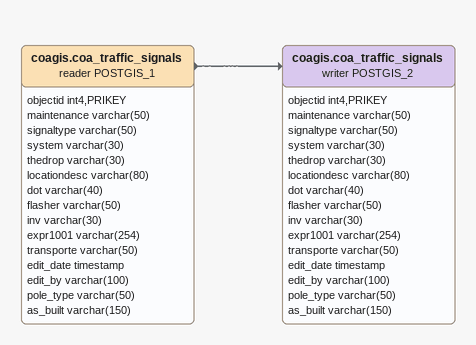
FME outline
coagis.coa_traffic_signals (reader POSTGIS_1)
    attributes: objectid int4,PRIKEY, maintenance varchar(50), signaltype varchar(50), system varchar(30), thedrop varchar(30), locationdesc varchar(80), dot varchar(40), flasher varchar(50), inv varchar(30), expr1001 varchar(254), transporte varchar(50), edit_date timestamp, edit_by varchar(100), pole_type varchar(50), as_built varchar(150)
    -> coagis.coa_traffic_signals (writer POSTGIS_2)
coagis.coa_traffic_signals (writer POSTGIS_2)
    attributes: objectid int4,PRIKEY, maintenance varchar(50), signaltype varchar(50), system varchar(30), thedrop varchar(30), locationdesc varchar(80), dot varchar(40), flasher varchar(50), inv varchar(30), expr1001 varchar(254), transporte varchar(50), edit_date timestamp, edit_by varchar(100), pole_type varchar(50), as_built varchar(150)
